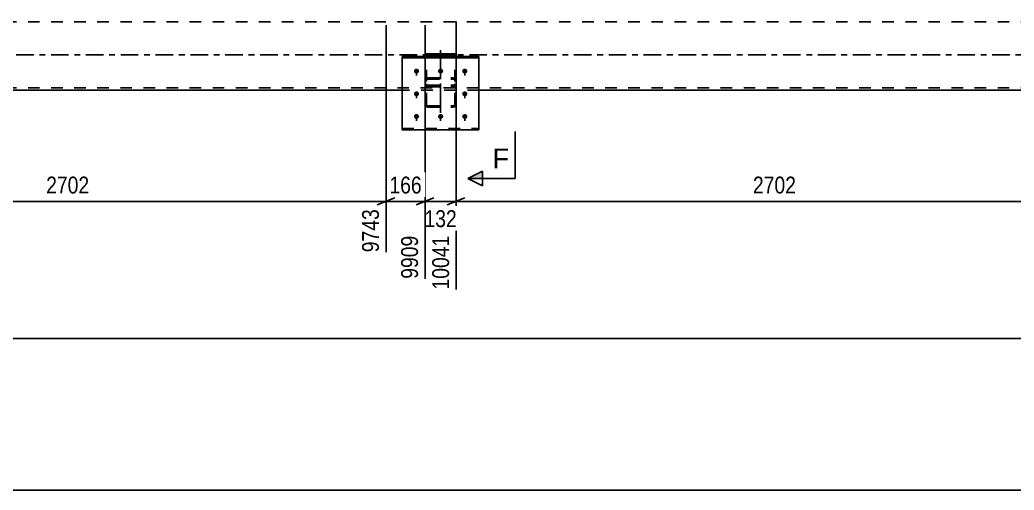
# Model space of a CAD drawing. Header units: millimetres. Extents: x -153 to 1036, y -682 to 159.
# Drawn here: x 229.5 to 398.3, y -201.5 to -121.7 of the extents above; entities that cross this region are included whole.
import ezdxf

# ---------------------------------------------------------------- set-up
doc = ezdxf.new("R2010")
doc.units = ezdxf.units.MM
doc.linetypes.add('DXK_LINE_DOT2', pattern=[3.9198, 1.9599, -1.9599])
doc.linetypes.add('DXK_LINE_DOT3', pattern=[5.9187, 2.979, -0.9799, 0.9799, -0.9799])
doc.styles.add('Arial', font='ARIAL.TTF', dxfattribs={"height": 0.2})
doc.styles.add('Arial Narrow', font='ARIALN.TTF', dxfattribs={"height": 0.2})

# ---------------------------------------------------------------- blocks, each defined once
blk = doc.blocks.new('Part-761548098-1517 - 1400')
at = {"color": 7, "linetype": 'DXK_LINE_DOT2'}
for p, q in [((294.4, -140.34), (294.4, -127.91)), ((307.4, -127.91), (294.4, -127.91)), ((294.4, -128.13), (307.4, -128.13)), ((307.4, -140.34), (307.4, -127.91)), ((294.4, -140.12), (307.4, -140.12)), ((307.4, -140.34), (294.4, -140.34))]:
    blk.add_line(p, q, dxfattribs=at)
blk = doc.blocks.new('Part-761548098-1612 - 1400')
at = {"color": 7, "linetype": 'DXK_LINE_DOT2'}
for p, q in [((298.3, -127.75), (298.26, -127.94)), ((298.26, -136.05), (298.26, -127.94)), ((298.5, -127.94), (298.52, -127.84)), ((298.5, -136.05), (298.5, -127.94)), ((298.52, -127.84), (298.57, -127.76)), ((298.74, -127.43), (298.56, -127.47)), ((298.57, -127.76), (298.65, -127.71)), ((298.65, -127.71), (298.74, -127.69)), ((298.74, -127.43), (303.06, -127.43)), ((298.74, -127.69), (303.06, -127.69)), ((303.24, -127.47), (303.06, -127.43)), ((303.06, -127.69), (303.15, -127.71)), ((303.15, -127.71), (303.23, -127.76)), ((303.23, -127.76), (303.28, -127.84)), ((303.28, -127.84), (303.3, -127.94)), ((303.3, -136.05), (303.3, -127.94)), ((303.54, -127.94), (303.5, -127.75)), ((303.54, -136.05), (303.54, -127.94)), ((298.3, -131.81), (298.4, -131.67)), ((298.4, -131.67), (298.56, -131.57)), ((298.56, -131.57), (298.74, -131.53)), ((298.74, -131.53), (303.06, -131.53)), ((303.06, -131.53), (303.24, -131.57)), ((303.24, -131.57), (303.4, -131.67)), ((303.4, -131.67), (303.5, -131.81)), ((298.26, -131.99), (298.3, -131.81)), ((298.26, -132.54), (298.3, -132.73)), ((298.52, -131.9), (298.5, -131.99)), ((298.52, -132.64), (298.5, -132.54)), ((298.57, -131.83), (298.52, -131.9)), ((298.57, -132.72), (298.52, -132.64)), ((298.56, -133.01), (298.74, -133.05)), ((298.65, -131.78), (298.57, -131.83)), ((298.65, -132.77), (298.57, -132.72)), ((298.74, -131.76), (298.65, -131.78)), ((298.74, -132.79), (298.65, -132.77)), ((298.74, -131.76), (303.06, -131.76)), ((298.74, -132.79), (303.06, -132.79)), ((298.74, -133.05), (303.06, -133.05)), ((303.15, -131.78), (303.06, -131.76)), ((303.15, -132.77), (303.06, -132.79)), ((303.06, -133.05), (303.24, -133.01)), ((303.23, -131.83), (303.15, -131.78)), ((303.23, -132.72), (303.15, -132.77)), ((303.28, -131.9), (303.23, -131.83)), ((303.28, -132.64), (303.23, -132.72)), ((303.3, -131.99), (303.28, -131.9)), ((303.3, -132.54), (303.28, -132.64)), ((303.5, -131.81), (303.54, -131.99)), ((303.5, -132.73), (303.54, -132.54)), ((298.3, -136.22), (298.26, -136.05)), ((298.4, -136.36), (298.3, -136.22)), ((298.56, -136.46), (298.4, -136.36)), ((298.5, -136.05), (298.52, -136.13)), ((298.52, -136.13), (298.57, -136.2)), ((298.74, -136.5), (298.56, -136.46)), ((298.57, -136.2), (298.65, -136.25)), ((298.65, -136.25), (298.74, -136.27)), ((298.74, -136.27), (303.06, -136.27)), ((298.74, -136.5), (303.06, -136.5)), ((303.06, -136.27), (303.15, -136.25)), ((303.24, -136.46), (303.06, -136.5)), ((303.15, -136.25), (303.23, -136.2)), ((303.23, -136.2), (303.28, -136.13)), ((303.4, -136.36), (303.24, -136.46)), ((303.28, -136.13), (303.3, -136.05)), ((303.5, -136.22), (303.4, -136.36)), ((303.54, -136.05), (303.5, -136.22))]:
    blk.add_line(p, q, dxfattribs=at)
at = {"color": 7, "linetype": 'DXK_LINE_DOT3'}
blk.add_line((300.9, -137.44), (300.9, -126.82), dxfattribs=at)
at = {"color": 7, "linetype": 'DXK_LINE_DOT2'}
for centre, start, end in [((298.76, -127.92), 114.32, 159.2417), ((303.04, -127.92), 20.7583, 65.68), ((298.76, -132.56), 200.7583, 245.68), ((303.04, -132.56), 294.32, 339.2417)]:
    blk.add_arc(centre, 0.496, start, end, dxfattribs=at)
blk = doc.blocks.new('Part-761548098-1530 - 1400')
at = {"color": 2, "linetype": 'Continuous'}
for p, q in [((307.4, -127.91), (294.4, -127.91)), ((294.4, -127.91), (294.4, -140.34)), ((294.4, -128.13), (307.4, -128.13)), ((307.4, -140.34), (307.4, -127.91)), ((294.4, -140.34), (307.4, -140.34))]:
    blk.add_line(p, q, dxfattribs=at)
at = {"color": 7, "linetype": 'DXK_LINE_DOT2'}
blk.add_line((294.4, -140.12), (307.4, -140.12), dxfattribs=at)
blk = doc.blocks.new('Part-761548098-1781 - 1400')
at = {"color": 7, "linetype": 'DXK_LINE_DOT2'}
for p, q in [((298.26, -127.94), (298.27, -127.91)), ((298.26, -136.05), (298.26, -127.94)), ((298.52, -127.84), (298.5, -127.94)), ((298.5, -136.05), (298.5, -127.94)), ((298.57, -127.76), (298.52, -127.84)), ((298.65, -127.71), (298.57, -127.76)), ((298.74, -127.69), (298.65, -127.71)), ((298.74, -127.69), (303.06, -127.69)), ((303.15, -127.71), (303.06, -127.69)), ((303.23, -127.76), (303.15, -127.71)), ((303.28, -127.84), (303.23, -127.76)), ((303.3, -127.94), (303.28, -127.84)), ((303.3, -136.05), (303.3, -127.94)), ((303.53, -127.91), (303.54, -127.94)), ((303.54, -136.05), (303.54, -127.94)), ((298.4, -131.67), (298.3, -131.81)), ((298.56, -131.57), (298.4, -131.67)), ((298.74, -131.54), (298.56, -131.57)), ((298.74, -131.54), (303.06, -131.54)), ((303.24, -131.57), (303.06, -131.54)), ((303.4, -131.67), (303.24, -131.57)), ((303.5, -131.81), (303.4, -131.67)), ((298.3, -131.81), (298.26, -131.99)), ((298.3, -132.73), (298.26, -132.54)), ((298.5, -131.99), (298.52, -131.9)), ((298.5, -132.54), (298.52, -132.64)), ((298.52, -131.9), (298.57, -131.83)), ((298.52, -132.64), (298.57, -132.72)), ((298.74, -133.05), (298.56, -133.01)), ((298.57, -131.83), (298.65, -131.78)), ((298.57, -132.72), (298.65, -132.78)), ((298.65, -131.78), (298.74, -131.76)), ((298.65, -132.78), (298.74, -132.79)), ((298.74, -131.76), (303.06, -131.76)), ((298.74, -132.79), (303.06, -132.79)), ((298.74, -133.05), (303.06, -133.05)), ((303.06, -131.76), (303.15, -131.78)), ((303.06, -132.79), (303.15, -132.78)), ((303.24, -133.01), (303.06, -133.05)), ((303.15, -131.78), (303.23, -131.83)), ((303.15, -132.78), (303.23, -132.72)), ((303.23, -131.83), (303.28, -131.9)), ((303.23, -132.72), (303.28, -132.64)), ((303.28, -131.9), (303.3, -131.99)), ((303.28, -132.64), (303.3, -132.54)), ((303.54, -131.99), (303.5, -131.81)), ((303.54, -132.54), (303.5, -132.73)), ((298.26, -136.05), (298.3, -136.22)), ((298.3, -136.22), (298.4, -136.36)), ((298.4, -136.36), (298.56, -136.46)), ((298.52, -136.13), (298.5, -136.05)), ((298.57, -136.21), (298.52, -136.13)), ((298.56, -136.46), (298.74, -136.5)), ((298.65, -136.25), (298.57, -136.21)), ((298.74, -136.27), (298.65, -136.25)), ((298.74, -136.27), (303.06, -136.27)), ((298.74, -136.5), (303.06, -136.5)), ((303.15, -136.25), (303.06, -136.27)), ((303.06, -136.5), (303.24, -136.46)), ((303.23, -136.21), (303.15, -136.25)), ((303.28, -136.13), (303.23, -136.21)), ((303.24, -136.46), (303.4, -136.36)), ((303.3, -136.05), (303.28, -136.13)), ((303.4, -136.36), (303.5, -136.22)), ((303.5, -136.22), (303.54, -136.05))]:
    blk.add_line(p, q, dxfattribs=at)
at = {"color": 2, "linetype": 'Continuous'}
for p, q in [((298.27, -127.91), (298.3, -127.75)), ((298.56, -127.47), (298.74, -127.43)), ((298.74, -127.43), (303.06, -127.43)), ((303.06, -127.43), (303.24, -127.47)), ((303.5, -127.75), (303.53, -127.91))]:
    blk.add_line(p, q, dxfattribs=at)
at = {"color": 7, "linetype": 'DXK_LINE_DOT3'}
blk.add_line((300.9, -126.82), (300.9, -137.44), dxfattribs=at)
at = {"color": 2, "linetype": 'Continuous'}
for centre, start, end in [((298.76, -127.92), 114.32, 159.2417), ((303.04, -127.92), 20.7583, 65.68)]:
    blk.add_arc(centre, 0.496, start, end, dxfattribs=at)
at = {"color": 7, "linetype": 'DXK_LINE_DOT2'}
for centre, start, end in [((298.76, -132.56), 200.7583, 245.68), ((303.04, -132.56), 294.32, 339.2417)]:
    blk.add_arc(centre, 0.496, start, end, dxfattribs=at)
blk = doc.blocks.new('Bolt-761548098-1838 - 1400')
at = {"linetype": 'Continuous'}
for points in [[(296.8, -129.97), (296.89, -129.98), (296.98, -130), (297.06, -130.05), (297.13, -130.11), (297.18, -130.18), (297.22, -130.25), (297.24, -130.34), (297.24, -130.43), (297.22, -130.51), (297.18, -130.59), (297.13, -130.66), (297.06, -130.72), (296.98, -130.76), (296.89, -130.79), (296.8, -130.8), (296.71, -130.79), (296.62, -130.76), (296.54, -130.72), (296.47, -130.66), (296.42, -130.59), (296.38, -130.51), (296.36, -130.43), (296.36, -130.34), (296.38, -130.25), (296.42, -130.18), (296.47, -130.11), (296.54, -130.05), (296.62, -130), (296.71, -129.98)], [(300.9, -129.97), (300.99, -129.98), (301.08, -130), (301.16, -130.05), (301.23, -130.11), (301.28, -130.18), (301.32, -130.25), (301.34, -130.34), (301.34, -130.43), (301.32, -130.51), (301.28, -130.59), (301.23, -130.66), (301.16, -130.72), (301.08, -130.76), (300.99, -130.79), (300.9, -130.8), (300.81, -130.79), (300.72, -130.76), (300.64, -130.72), (300.57, -130.66), (300.52, -130.59), (300.48, -130.51), (300.46, -130.43), (300.46, -130.34), (300.48, -130.25), (300.52, -130.18), (300.57, -130.11), (300.64, -130.05), (300.72, -130), (300.81, -129.98)], [(305, -129.97), (305.09, -129.98), (305.18, -130), (305.26, -130.05), (305.33, -130.11), (305.38, -130.18), (305.42, -130.25), (305.44, -130.34), (305.44, -130.43), (305.42, -130.51), (305.38, -130.59), (305.33, -130.66), (305.26, -130.72), (305.18, -130.76), (305.09, -130.79), (305, -130.8), (304.91, -130.79), (304.82, -130.76), (304.74, -130.72), (304.67, -130.66), (304.62, -130.59), (304.58, -130.51), (304.56, -130.43), (304.56, -130.34), (304.58, -130.25), (304.62, -130.18), (304.67, -130.11), (304.74, -130.05), (304.82, -130), (304.91, -129.98)], [(296.8, -133.82), (296.89, -133.83), (296.98, -133.86), (297.06, -133.9), (297.13, -133.96), (297.18, -134.03), (297.22, -134.11), (297.24, -134.19), (297.24, -134.28), (297.22, -134.36), (297.18, -134.44), (297.13, -134.51), (297.06, -134.57), (296.98, -134.61), (296.89, -134.64), (296.8, -134.65), (296.71, -134.64), (296.62, -134.61), (296.54, -134.57), (296.47, -134.51), (296.42, -134.44), (296.38, -134.36), (296.36, -134.28), (296.36, -134.19), (296.38, -134.11), (296.42, -134.03), (296.47, -133.96), (296.54, -133.9), (296.62, -133.86), (296.71, -133.83)], [(305, -133.82), (305.09, -133.83), (305.18, -133.86), (305.26, -133.9), (305.33, -133.96), (305.38, -134.03), (305.42, -134.11), (305.44, -134.19), (305.44, -134.28), (305.42, -134.36), (305.38, -134.44), (305.33, -134.51), (305.26, -134.57), (305.18, -134.61), (305.09, -134.64), (305, -134.65), (304.91, -134.64), (304.82, -134.61), (304.74, -134.57), (304.67, -134.51), (304.62, -134.44), (304.58, -134.36), (304.56, -134.28), (304.56, -134.19), (304.58, -134.11), (304.62, -134.03), (304.67, -133.96), (304.74, -133.9), (304.82, -133.86), (304.91, -133.83)], [(296.8, -137.67), (296.89, -137.68), (296.98, -137.71), (297.06, -137.75), (297.13, -137.81), (297.18, -137.88), (297.22, -137.96), (297.24, -138.04), (297.24, -138.13), (297.22, -138.22), (297.18, -138.29), (297.13, -138.36), (297.06, -138.42), (296.98, -138.47), (296.89, -138.49), (296.8, -138.5), (296.71, -138.49), (296.62, -138.47), (296.54, -138.42), (296.47, -138.36), (296.42, -138.29), (296.38, -138.22), (296.36, -138.13), (296.36, -138.04), (296.38, -137.96), (296.42, -137.88), (296.47, -137.81), (296.54, -137.75), (296.62, -137.71), (296.71, -137.68)], [(300.9, -137.67), (300.99, -137.68), (301.08, -137.71), (301.16, -137.75), (301.23, -137.81), (301.28, -137.88), (301.32, -137.96), (301.34, -138.04), (301.34, -138.13), (301.32, -138.22), (301.28, -138.29), (301.23, -138.36), (301.16, -138.42), (301.08, -138.47), (300.99, -138.49), (300.9, -138.5), (300.81, -138.49), (300.72, -138.47), (300.64, -138.42), (300.57, -138.36), (300.52, -138.29), (300.48, -138.22), (300.46, -138.13), (300.46, -138.04), (300.48, -137.96), (300.52, -137.88), (300.57, -137.81), (300.64, -137.75), (300.72, -137.71), (300.81, -137.68)], [(305, -137.67), (305.09, -137.68), (305.18, -137.71), (305.26, -137.75), (305.33, -137.81), (305.38, -137.88), (305.42, -137.96), (305.44, -138.04), (305.44, -138.13), (305.42, -138.22), (305.38, -138.29), (305.33, -138.36), (305.26, -138.42), (305.18, -138.47), (305.09, -138.49), (305, -138.5), (304.91, -138.49), (304.82, -138.47), (304.74, -138.42), (304.67, -138.36), (304.62, -138.29), (304.58, -138.22), (304.56, -138.13), (304.56, -138.04), (304.58, -137.96), (304.62, -137.88), (304.67, -137.81), (304.74, -137.75), (304.82, -137.71), (304.91, -137.68)]]:
    blk.add_hatch(color=1, dxfattribs=at).paths.add_polyline_path(points)
at = {"color": 1, "linetype": 'Continuous'}
for p, q in [((296.8, -129.99), (296.8, -131.12)), ((300.9, -129.99), (300.9, -131.12)), ((305, -129.99), (305, -131.12)), ((296.8, -133.84), (296.8, -134.97)), ((305, -133.84), (305, -134.97)), ((296.8, -137.69), (296.8, -138.83)), ((300.9, -137.69), (300.9, -138.83)), ((305, -137.69), (305, -138.83))]:
    blk.add_line(p, q, dxfattribs=at)
blk = doc.blocks.new('Bolt-761548098-1843 - 1400')
at = {"color": 1, "linetype": 'DXK_LINE_DOT2'}
for p, q in [((296.8, -129.99), (296.8, -131.12)), ((300.9, -129.99), (300.9, -131.12)), ((305, -129.99), (305, -131.12)), ((296.8, -133.84), (296.8, -134.97)), ((305, -133.84), (305, -134.97)), ((296.8, -137.69), (296.8, -138.83)), ((300.9, -137.69), (300.9, -138.83)), ((305, -137.69), (305, -138.83))]:
    blk.add_line(p, q, dxfattribs=at)
blk = doc.blocks.new('Part-761548098-1859 - 1400')
at = {"color": 7, "linetype": 'DXK_LINE_DOT2'}
for p, q in [((863.9, -122), (-67.1, -122)), ((863.9, -133.2), (-67.1, -133.2)), ((307.4, -133.6), (294.4, -133.6))]:
    blk.add_line(p, q, dxfattribs=at)
at = {"color": 7, "linetype": 'DXK_LINE_DOT3'}
blk.add_line((-67.1, -127.6), (863.9, -127.6), dxfattribs=at)
at = {"color": 2, "linetype": 'Continuous'}
for p, q in [((294.4, -133.6), (77.04, -133.6)), ((474.4, -133.6), (307.4, -133.6))]:
    blk.add_line(p, q, dxfattribs=at)
blk = doc.blocks.new('StraightDimension-761548098-19167 - 1400')
at = {"color": 7, "linetype": 'Continuous'}
blk.add_line((-81, -175.77), (920.9, -175.77), dxfattribs=at)
blk = doc.blocks.new('StraightDimension-761548098-18907 - 1400')
at = {"color": 7, "linetype": 'Continuous'}
for p, q in [((303.54, -121.94), (303.54, -167.44)), ((411.63, -122.6), (411.63, -162.94)), ((305.04, -151.9), (302.04, -153.1)), ((410.13, -153.1), (413.13, -151.9)), ((303.54, -152.5), (411.63, -152.5))]:
    blk.add_line(p, q, dxfattribs=at)
at = {"color": 0}
blk.add_wipeout([(361.84, -151.75), (361.84, -147.55), (353.33, -147.55), (353.33, -151.75)], dxfattribs=at)
at = {"color": 0, "linetype": 'Continuous'}
blk.add_wipeout([(411.03, -153.2), (406.83, -153.2), (406.83, -163.54), (411.03, -163.54)], dxfattribs=at)
at = {"color": 3, "style": 'Arial Narrow'}
blk.add_text('2702', height=2.863, dxfattribs=at).set_placement((353.93, -151.15))
at = {"color": 3, "linetype": 'Continuous', "style": 'Arial Narrow'}
blk.add_text('12743', height=2.863, rotation=90.0002, dxfattribs=at).set_placement((410.43, -162.94))
blk = doc.blocks.new('StraightDimension-761548098-18908 - 1400')
at = {"color": 7, "linetype": 'Continuous'}
for p, q in [((298.26, -122.6), (298.26, -165.62)), ((303.54, -121.94), (303.54, -167.44)), ((296.76, -153.1), (299.76, -151.9)), ((305.04, -151.9), (302.04, -153.1)), ((298.26, -152.5), (303.54, -152.5))]:
    blk.add_line(p, q, dxfattribs=at)
at = {"color": 0}
blk.add_wipeout([(304.24, -157.45), (304.24, -153.25), (297.56, -153.25), (297.56, -157.45)], dxfattribs=at)
at = {"color": 0, "linetype": 'Continuous'}
blk.add_wipeout([(302.94, -157.7), (298.74, -157.7), (298.74, -168.04), (302.94, -168.04)], dxfattribs=at)
at = {"color": 3, "style": 'Arial Narrow'}
blk.add_text('132', height=2.863, dxfattribs=at).set_placement((298.16, -156.85))
at = {"color": 3, "linetype": 'Continuous', "style": 'Arial Narrow'}
blk.add_text('10041', height=2.863, rotation=90.0002, dxfattribs=at).set_placement((302.34, -167.44))
blk = doc.blocks.new('StraightDimension-761548098-18909 - 1400')
at = {"color": 7, "linetype": 'Continuous'}
for p, q in [((291.63, -122.6), (291.63, -161.12)), ((298.26, -122.6), (298.26, -165.62)), ((290.13, -153.1), (293.13, -151.9)), ((299.76, -151.9), (296.76, -153.1)), ((291.63, -152.5), (298.26, -152.5))]:
    blk.add_line(p, q, dxfattribs=at)
at = {"color": 0}
blk.add_wipeout([(298.29, -151.75), (298.29, -147.55), (291.61, -147.55), (291.61, -151.75)], dxfattribs=at)
at = {"color": 0, "linetype": 'Continuous'}
blk.add_wipeout([(297.66, -157.7), (293.46, -157.7), (293.46, -166.22), (297.66, -166.22)], dxfattribs=at)
at = {"color": 3, "style": 'Arial Narrow'}
blk.add_text('166', height=2.863, dxfattribs=at).set_placement((292.21, -151.15))
at = {"color": 3, "linetype": 'Continuous', "style": 'Arial Narrow'}
blk.add_text('9909', height=2.863, rotation=90.0002, dxfattribs=at).set_placement((297.06, -165.62))
blk = doc.blocks.new('StraightDimension-761548098-18910 - 1400')
at = {"color": 7, "linetype": 'Continuous'}
for p, q in [((183.54, -121.79), (183.54, -165.62)), ((291.63, -122.6), (291.63, -161.12)), ((185.04, -151.9), (182.04, -153.1)), ((290.13, -153.1), (293.13, -151.9)), ((183.54, -152.5), (291.63, -152.5))]:
    blk.add_line(p, q, dxfattribs=at)
at = {"color": 0}
blk.add_wipeout([(241.84, -151.75), (241.84, -147.55), (233.33, -147.55), (233.33, -151.75)], dxfattribs=at)
at = {"color": 0, "linetype": 'Continuous'}
blk.add_wipeout([(291.03, -153.2), (286.83, -153.2), (286.83, -161.72), (291.03, -161.72)], dxfattribs=at)
at = {"color": 3, "style": 'Arial Narrow'}
blk.add_text('2702', height=2.863, dxfattribs=at).set_placement((233.93, -151.15))
at = {"color": 3, "linetype": 'Continuous', "style": 'Arial Narrow'}
blk.add_text('9743', height=2.863, rotation=90.0002, dxfattribs=at).set_placement((290.43, -161.12))
blk = doc.blocks.new('StraightDimension-761548098-5481 - 5101')
at = {"color": 7, "linetype": 'Continuous'}
blk.add_line((68.86, -201.48), (879.14, -201.48), dxfattribs=at)
blk = doc.blocks.new('SectionMark-761548098-21415 - 1400')
at = {"linetype": 'Continuous'}
for points in [[(308.04, 24.83), (308.04, 23.58), (305.54, 24.83)], [(308.04, -147.37), (308.04, -148.62), (305.54, -148.62)]]:
    blk.add_hatch(color=6, dxfattribs=at).paths.add_polyline_path(points)
at = {"color": 6, "linetype": 'Continuous'}
for p, q in [((305.54, 24.83), (308.04, 26.08)), ((308.04, 23.58), (308.04, 26.08)), ((313.54, 24.83), (305.54, 24.83)), ((305.54, 24.83), (308.04, 23.58)), ((313.54, 24.83), (313.54, 16.83)), ((313.54, -148.62), (313.54, -140.62)), ((305.54, -148.62), (308.04, -147.37)), ((308.04, -147.37), (308.04, -149.87)), ((313.54, -148.62), (305.54, -148.62)), ((308.04, -149.87), (305.54, -148.62))]:
    blk.add_line(p, q, dxfattribs=at)
at = {"color": 0, "linetype": 'Continuous'}
for points in [[(312.54, 19.58), (312.54, 23.08), (309.69, 23.08), (309.69, 19.58)], [(312.54, -146.87), (312.54, -143.37), (309.69, -143.37), (309.69, -146.87)]]:
    blk.add_wipeout(points, dxfattribs=at)
at = {"color": 3, "linetype": 'Continuous', "style": 'Arial'}
for p in [(309.69, 19.58), (309.69, -146.87)]:
    blk.add_text('F', height=3.34, dxfattribs=at).set_placement(p)

msp = doc.modelspace()

# ---------------------------------------------------------------- block references
for name in ['Part-761548098-1859 - 1400', 'Part-761548098-1517 - 1400', 'Part-761548098-1530 - 1400', 'Part-761548098-1612 - 1400', 'Part-761548098-1781 - 1400', 'Bolt-761548098-1838 - 1400', 'Bolt-761548098-1843 - 1400', 'StraightDimension-761548098-5481 - 5101']:
    msp.add_blockref(name, (0, 0))

# ---------------------------------------------------------------- next in the draw order: block references
msp.add_blockref('StraightDimension-761548098-19167 - 1400', (0, 0))

# ---------------------------------------------------------------- next in the draw order: block references
msp.add_blockref('StraightDimension-761548098-18907 - 1400', (0, 0))

# ---------------------------------------------------------------- next in the draw order: block references
msp.add_blockref('StraightDimension-761548098-18908 - 1400', (0, 0))

# ---------------------------------------------------------------- next in the draw order: block references
for name in ['SectionMark-761548098-21415 - 1400', 'StraightDimension-761548098-18909 - 1400']:
    msp.add_blockref(name, (0, 0))

# ---------------------------------------------------------------- next in the draw order: block references
msp.add_blockref('StraightDimension-761548098-18910 - 1400', (0, 0))

doc.saveas('drawing.dxf')
